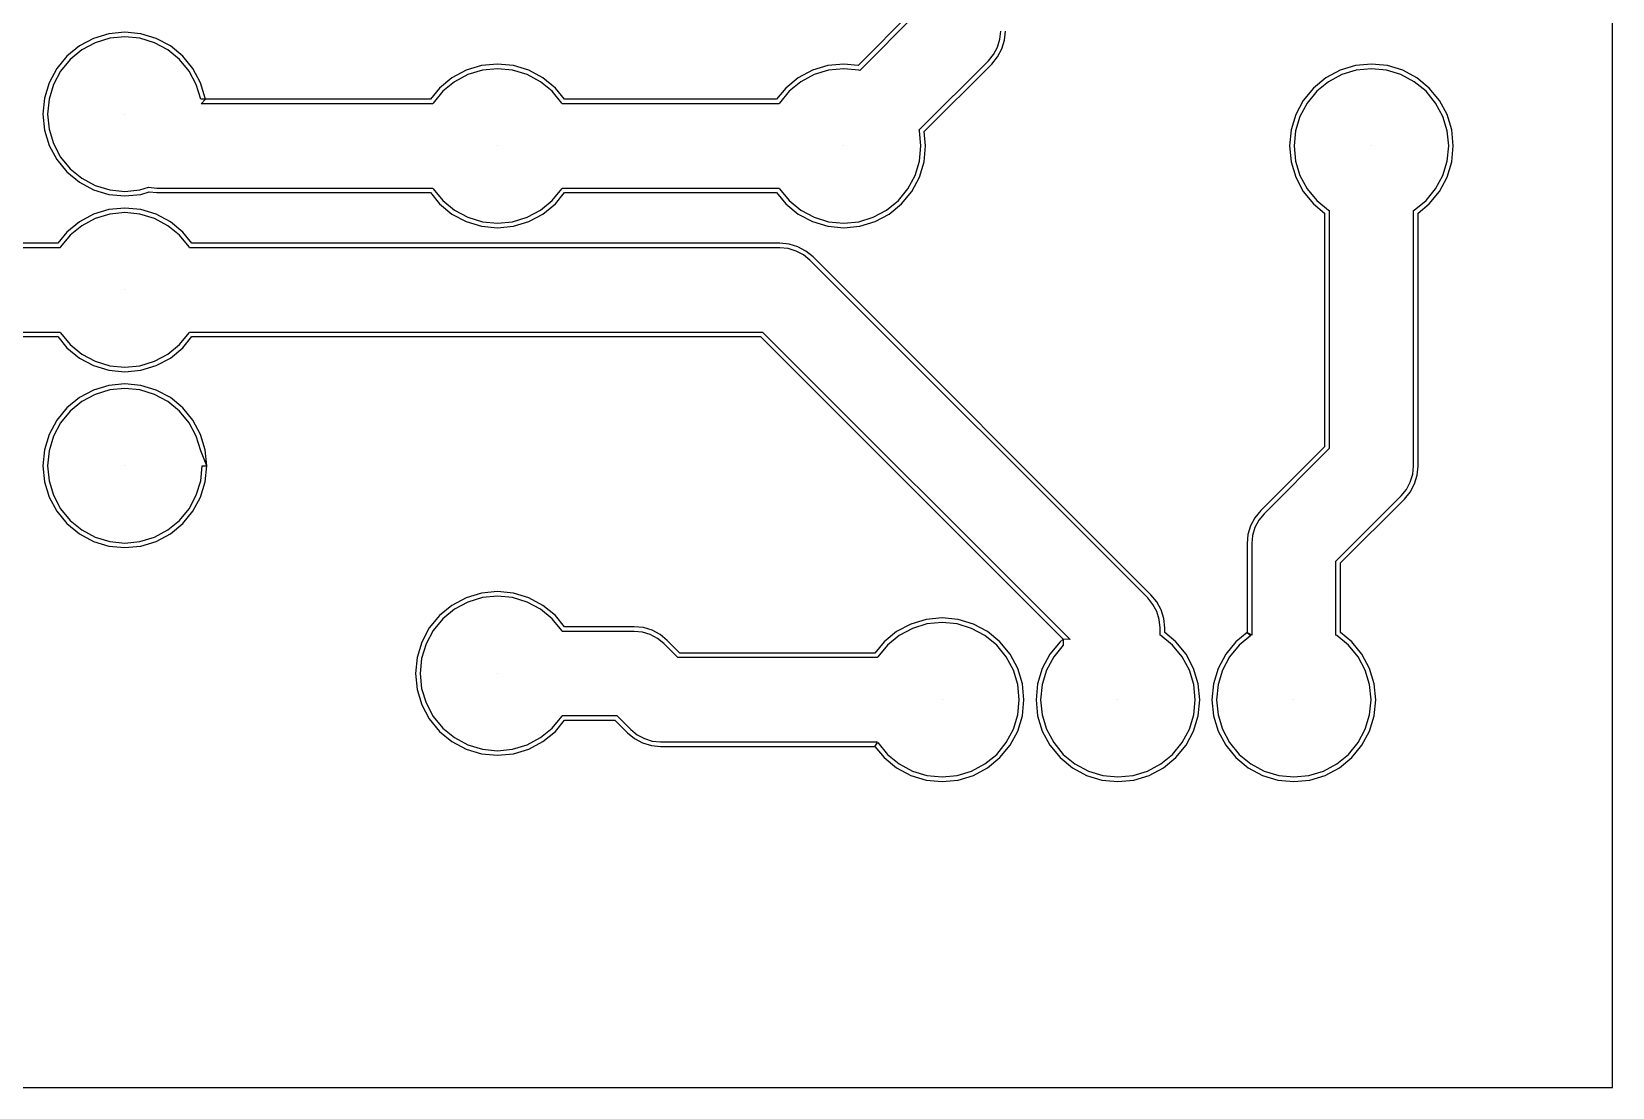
# Model space of a CAD drawing. Extents: x 0 to 45.7, y 0.4 to 26.1.
# Drawn here: x 22.87 to 45.7, y 0.4 to 15.65 of the extents above; entities that cross this region are included whole.
import ezdxf

# ---------------------------------------------------------------- set-up
doc = ezdxf.new("R2010")
doc.units = 0
doc.header["$LTSCALE"] = 0.000394
doc.header["$PDMODE"] = 35
doc.header["$PDSIZE"] = 0.000315
doc.layers.add('PLAN_1', color=7, linetype='CONTINUOUS')

msp = doc.modelspace()

# ---------------------------------------------------------------- linework, layer by layer
at = {"layer": 'PLAN_1', "color": 5}
for p, q in [((45.701595, 0.4, 1), (45.701595, 26.099997, 1)), ((35.586597, 15.939594, 0.2), (34.809525, 15.162519, 0.2)), ((35.653595, 15.911837, 0.2), (34.832359, 15.090599, 0.2)), ((23.768885, 15.552948, 0.2), (23.56436, 15.443626, 0.2)), ((23.990808, 15.620267, 0.2), (23.768885, 15.552948, 0.2)), ((24.00388, 15.554555, 0.2), (23.794525, 15.491048, 0.2)), ((24.2216, 15.642998, 0.2), (23.990808, 15.620267, 0.2)), ((24.2216, 15.575998, 0.2), (24.00388, 15.554555, 0.2)), ((24.452391, 15.620267, 0.2), (24.2216, 15.642998, 0.2)), ((24.43932, 15.554555, 0.2), (24.2216, 15.575998, 0.2)), ((24.648674, 15.491048, 0.2), (24.43932, 15.554555, 0.2)), ((24.674314, 15.552948, 0.2), (24.452391, 15.620267, 0.2)), ((24.878839, 15.443626, 0.2), (24.674314, 15.552948, 0.2)), ((36.823315, 15.427326, 0.2), (36.857914, 15.541383, 0.2)), ((36.857914, 15.541383, 0.2), (36.869598, 15.659998, 0.2)), ((36.885216, 15.401687, 0.2), (36.923626, 15.528312, 0.2)), ((36.923626, 15.528312, 0.2), (36.936596, 15.659998, 0.2)), ((23.385092, 15.296506, 0.2), (23.23797, 15.117238, 0.2)), ((23.56436, 15.443626, 0.2), (23.385092, 15.296506, 0.2)), ((23.601583, 15.387918, 0.2), (23.432468, 15.249129, 0.2)), ((23.794525, 15.491048, 0.2), (23.601583, 15.387918, 0.2)), ((24.841616, 15.387918, 0.2), (24.648674, 15.491048, 0.2)), ((25.010731, 15.249129, 0.2), (24.841616, 15.387918, 0.2)), ((25.058107, 15.296506, 0.2), (24.878839, 15.443626, 0.2)), ((25.205229, 15.117238, 0.2), (25.058107, 15.296506, 0.2)), ((36.691517, 15.230078, 0.2), (36.767132, 15.322211, 0.2)), ((36.767132, 15.322211, 0.2), (36.823315, 15.427326, 0.2)), ((36.822838, 15.284988, 0.2), (36.885216, 15.401687, 0.2)), ((23.23797, 15.117238, 0.2), (23.128651, 14.912713, 0.2)), ((23.29368, 15.080014, 0.2), (23.19055, 14.887073, 0.2)), ((23.432468, 15.249129, 0.2), (23.29368, 15.080014, 0.2)), ((25.149519, 15.080014, 0.2), (25.010731, 15.249129, 0.2)), ((25.252649, 14.887073, 0.2), (25.149519, 15.080014, 0.2)), ((25.314548, 14.912713, 0.2), (25.205229, 15.117238, 0.2)), ((29.148884, 15.092948, 0.2), (28.944359, 14.983626, 0.2)), ((29.370808, 15.160267, 0.2), (29.148884, 15.092948, 0.2)), ((29.383879, 15.094555, 0.2), (29.174524, 15.031048, 0.2)), ((29.601599, 15.182998, 0.2), (29.370808, 15.160267, 0.2)), ((29.601599, 15.115998, 0.2), (29.383879, 15.094555, 0.2)), ((29.83239, 15.160267, 0.2), (29.601599, 15.182998, 0.2)), ((29.819319, 15.094555, 0.2), (29.601599, 15.115998, 0.2)), ((30.028673, 15.031048, 0.2), (29.819319, 15.094555, 0.2)), ((30.054314, 15.092948, 0.2), (29.83239, 15.160267, 0.2)), ((30.258839, 14.983626, 0.2), (30.054314, 15.092948, 0.2)), ((34.148888, 15.092948, 0.2), (33.944363, 14.983626, 0.2)), ((34.370808, 15.160267, 0.2), (34.148888, 15.092948, 0.2)), ((34.383881, 15.094555, 0.2), (34.174526, 15.031048, 0.2)), ((34.601601, 15.182998, 0.2), (34.370808, 15.160267, 0.2)), ((34.601601, 15.115998, 0.2), (34.383881, 15.094555, 0.2)), ((34.809525, 15.162519, 0.2), (34.601601, 15.182998, 0.2)), ((34.819321, 15.094555, 0.2), (34.601601, 15.115998, 0.2)), ((34.832359, 15.090599, 0.2), (34.819321, 15.094555, 0.2)), ((35.6922, 14.230759, 0.2), (36.691517, 15.230078, 0.2)), ((35.764122, 14.207927, 0.2), (36.738895, 15.182701, 0.2)), ((36.738895, 15.182701, 0.2), (36.822838, 15.284988, 0.2)), ((41.768883, 15.092948, 0.2), (41.564358, 14.983626, 0.2)), ((41.990803, 15.160267, 0.2), (41.768883, 15.092948, 0.2)), ((42.003876, 15.094555, 0.2), (41.794521, 15.031048, 0.2)), ((42.221596, 15.182998, 0.2), (41.990803, 15.160267, 0.2)), ((42.221596, 15.115998, 0.2), (42.003876, 15.094555, 0.2)), ((42.452389, 15.160267, 0.2), (42.221596, 15.182998, 0.2)), ((42.439316, 15.094555, 0.2), (42.221596, 15.115998, 0.2)), ((42.64867, 15.031048, 0.2), (42.439316, 15.094555, 0.2)), ((42.674309, 15.092948, 0.2), (42.452389, 15.160267, 0.2)), ((42.878834, 14.983626, 0.2), (42.674309, 15.092948, 0.2)), ((23.128651, 14.912713, 0.2), (23.061331, 14.69079, 0.2)), ((23.19055, 14.887073, 0.2), (23.127043, 14.677719, 0.2)), ((25.316156, 14.677719, 0.2), (25.252649, 14.887073, 0.2)), ((25.381868, 14.69079, 0.2), (25.314548, 14.912713, 0.2)), ((28.944359, 14.983626, 0.2), (28.765091, 14.836506, 0.2)), ((28.981583, 14.927918, 0.2), (28.812468, 14.789129, 0.2)), ((29.174524, 15.031048, 0.2), (28.981583, 14.927918, 0.2)), ((30.221615, 14.927918, 0.2), (30.028673, 15.031048, 0.2)), ((30.39073, 14.789129, 0.2), (30.221615, 14.927918, 0.2)), ((30.438107, 14.836506, 0.2), (30.258839, 14.983626, 0.2)), ((33.944363, 14.983626, 0.2), (33.765095, 14.836506, 0.2)), ((33.981583, 14.927918, 0.2), (33.812469, 14.789129, 0.2)), ((34.174526, 15.031048, 0.2), (33.981583, 14.927918, 0.2)), ((41.564358, 14.983626, 0.2), (41.38509, 14.836506, 0.2)), ((41.601578, 14.927918, 0.2), (41.432465, 14.789129, 0.2)), ((41.794521, 15.031048, 0.2), (41.601578, 14.927918, 0.2)), ((42.841614, 14.927918, 0.2), (42.64867, 15.031048, 0.2)), ((43.010727, 14.789129, 0.2), (42.841614, 14.927918, 0.2)), ((43.058102, 14.836506, 0.2), (42.878834, 14.983626, 0.2)), ((23.061331, 14.69079, 0.2), (23.038599, 14.459998, 0.2)), ((23.127043, 14.677719, 0.2), (23.1056, 14.459998, 0.2)), ((25.383423, 14.674998, 0.2), (25.316156, 14.677719, 0.2)), ((25.323023, 14.607998, 0.2), (25.383423, 14.674998, 0.2)), ((25.383423, 14.674998, 0.2), (25.381868, 14.69079, 0.2)), ((28.632545, 14.674998, 0.2), (25.383423, 14.674998, 0.2)), ((28.765091, 14.836506, 0.2), (28.632545, 14.674998, 0.2)), ((28.673679, 14.620014, 0.2), (28.667257, 14.607998, 0.2)), ((28.812468, 14.789129, 0.2), (28.673679, 14.620014, 0.2)), ((30.529518, 14.620014, 0.2), (30.39073, 14.789129, 0.2)), ((30.570652, 14.674998, 0.2), (30.438107, 14.836506, 0.2)), ((30.53594, 14.607998, 0.2), (30.529518, 14.620014, 0.2)), ((33.632549, 14.674998, 0.2), (30.570652, 14.674998, 0.2)), ((33.765095, 14.836506, 0.2), (33.632549, 14.674998, 0.2)), ((33.673679, 14.620014, 0.2), (33.667255, 14.607998, 0.2)), ((33.812469, 14.789129, 0.2), (33.673679, 14.620014, 0.2)), ((41.237968, 14.657238, 0.2), (41.128647, 14.452713, 0.2)), ((41.293674, 14.620014, 0.2), (41.190548, 14.427073, 0.2)), ((41.38509, 14.836506, 0.2), (41.237968, 14.657238, 0.2)), ((41.432465, 14.789129, 0.2), (41.293674, 14.620014, 0.2)), ((43.149517, 14.620014, 0.2), (43.010727, 14.789129, 0.2)), ((43.205223, 14.657238, 0.2), (43.058102, 14.836506, 0.2)), ((43.252644, 14.427073, 0.2), (43.149517, 14.620014, 0.2)), ((43.314545, 14.452713, 0.2), (43.205223, 14.657238, 0.2)), ((23.038599, 14.459998, 0.2), (23.061331, 14.229206, 0.2)), ((23.1056, 14.459998, 0.2), (23.127043, 14.242277, 0.2)), ((28.667257, 14.607998, 0.2), (25.323023, 14.607998, 0.2)), ((33.667255, 14.607998, 0.2), (30.53594, 14.607998, 0.2)), ((41.128647, 14.452713, 0.2), (41.061325, 14.23079, 0.2)), ((41.190548, 14.427073, 0.2), (41.127041, 14.217719, 0.2)), ((43.316151, 14.217719, 0.2), (43.252644, 14.427073, 0.2)), ((43.381866, 14.23079, 0.2), (43.314545, 14.452713, 0.2)), ((23.061331, 14.229206, 0.2), (23.128651, 14.007283, 0.2)), ((23.127043, 14.242277, 0.2), (23.19055, 14.032924, 0.2)), ((35.696156, 14.217719, 0.2), (35.6922, 14.230759, 0.2)), ((35.717602, 13.999998, 0.2), (35.696156, 14.217719, 0.2)), ((35.784599, 13.999998, 0.2), (35.764122, 14.207927, 0.2)), ((41.061325, 14.23079, 0.2), (41.038597, 13.999998, 0.2)), ((41.127041, 14.217719, 0.2), (41.105595, 13.999998, 0.2)), ((43.337597, 13.999998, 0.2), (43.316151, 14.217719, 0.2)), ((43.404594, 13.999998, 0.2), (43.381866, 14.23079, 0.2)), ((23.128651, 14.007283, 0.2), (23.23797, 13.802758, 0.2)), ((23.19055, 14.032924, 0.2), (23.29368, 13.839982, 0.2)), ((35.696156, 13.782277, 0.2), (35.717602, 13.999998, 0.2)), ((35.761871, 13.769206, 0.2), (35.784599, 13.999998, 0.2)), ((41.038597, 13.999998, 0.2), (41.061325, 13.769206, 0.2)), ((41.105595, 13.999998, 0.2), (41.127041, 13.782277, 0.2)), ((43.316151, 13.782277, 0.2), (43.337597, 13.999998, 0.2)), ((43.381866, 13.769206, 0.2), (43.404594, 13.999998, 0.2)), ((23.23797, 13.802758, 0.2), (23.385092, 13.62349, 0.2)), ((23.29368, 13.839982, 0.2), (23.432468, 13.670867, 0.2)), ((35.632648, 13.572924, 0.2), (35.696156, 13.782277, 0.2)), ((35.69455, 13.547283, 0.2), (35.761871, 13.769206, 0.2)), ((41.061325, 13.769206, 0.2), (41.128647, 13.547283, 0.2)), ((41.127041, 13.782277, 0.2), (41.190548, 13.572924, 0.2)), ((43.252644, 13.572924, 0.2), (43.316151, 13.782277, 0.2)), ((43.314545, 13.547283, 0.2), (43.381866, 13.769206, 0.2)), ((23.385092, 13.62349, 0.2), (23.56436, 13.47637, 0.2)), ((23.432468, 13.670867, 0.2), (23.601583, 13.532078, 0.2)), ((23.56436, 13.47637, 0.2), (23.768885, 13.367048, 0.2)), ((23.601583, 13.532078, 0.2), (23.794525, 13.428948, 0.2)), ((35.529522, 13.379982, 0.2), (35.632648, 13.572924, 0.2)), ((35.585228, 13.342758, 0.2), (35.69455, 13.547283, 0.2)), ((41.128647, 13.547283, 0.2), (41.237968, 13.342758, 0.2)), ((41.190548, 13.572924, 0.2), (41.293674, 13.379982, 0.2)), ((43.149517, 13.379982, 0.2), (43.252644, 13.572924, 0.2)), ((43.205223, 13.342758, 0.2), (43.314545, 13.547283, 0.2)), ((23.768885, 13.367048, 0.2), (23.990808, 13.299729, 0.2)), ((23.794525, 13.428948, 0.2), (24.00388, 13.365441, 0.2)), ((23.990808, 13.299729, 0.2), (24.2216, 13.276999, 0.2)), ((24.00388, 13.365441, 0.2), (24.2216, 13.343998, 0.2)), ((24.2216, 13.343998, 0.2), (24.43932, 13.365441, 0.2)), ((24.2216, 13.276999, 0.2), (24.452391, 13.299729, 0.2)), ((24.43932, 13.365441, 0.2), (24.564791, 13.403502, 0.2)), ((24.452391, 13.299729, 0.2), (24.571457, 13.335847, 0.2)), ((24.564791, 13.403502, 0.2), (24.563002, 13.403679, 0.2)), ((24.563002, 13.403679, 0.2), (24.681618, 13.391998, 0.2)), ((24.571457, 13.335847, 0.2), (24.681618, 13.324998, 0.2)), ((24.681618, 13.391998, 0.2), (28.667257, 13.391998, 0.2)), ((24.681618, 13.324998, 0.2), (28.632545, 13.324998, 0.2)), ((28.632545, 13.324998, 0.2), (28.765091, 13.16349, 0.2)), ((28.667257, 13.391998, 0.2), (28.673679, 13.379982, 0.2)), ((28.673679, 13.379982, 0.2), (28.812468, 13.210867, 0.2)), ((30.39073, 13.210867, 0.2), (30.529518, 13.379982, 0.2)), ((30.438107, 13.16349, 0.2), (30.570652, 13.324998, 0.2)), ((30.529518, 13.379982, 0.2), (30.53594, 13.391998, 0.2)), ((30.53594, 13.391998, 0.2), (33.667255, 13.391998, 0.2)), ((30.570652, 13.324998, 0.2), (33.632549, 13.324998, 0.2)), ((33.632549, 13.324998, 0.2), (33.765095, 13.16349, 0.2)), ((33.667255, 13.391998, 0.2), (33.673679, 13.379982, 0.2)), ((33.673679, 13.379982, 0.2), (33.812469, 13.210867, 0.2)), ((35.390732, 13.210867, 0.2), (35.529522, 13.379982, 0.2)), ((35.438107, 13.16349, 0.2), (35.585228, 13.342758, 0.2)), ((41.237968, 13.342758, 0.2), (41.38509, 13.16349, 0.2)), ((41.293674, 13.379982, 0.2), (41.432465, 13.210867, 0.2)), ((43.010727, 13.210867, 0.2), (43.149517, 13.379982, 0.2)), ((43.058102, 13.16349, 0.2), (43.205223, 13.342758, 0.2)), ((23.768885, 13.012948, 0.2), (23.56436, 12.903626, 0.2)), ((23.990808, 13.080267, 0.2), (23.768885, 13.012948, 0.2)), ((24.00388, 13.014555, 0.2), (23.794525, 12.951048, 0.2)), ((24.2216, 13.102998, 0.2), (23.990808, 13.080267, 0.2)), ((24.2216, 13.035998, 0.2), (24.00388, 13.014555, 0.2)), ((24.452391, 13.080267, 0.2), (24.2216, 13.102998, 0.2)), ((24.43932, 13.014555, 0.2), (24.2216, 13.035998, 0.2)), ((24.648674, 12.951048, 0.2), (24.43932, 13.014555, 0.2)), ((24.674314, 13.012948, 0.2), (24.452391, 13.080267, 0.2)), ((24.878839, 12.903626, 0.2), (24.674314, 13.012948, 0.2)), ((28.765091, 13.16349, 0.2), (28.944359, 13.01637, 0.2)), ((28.812468, 13.210867, 0.2), (28.981583, 13.072078, 0.2)), ((28.944359, 13.01637, 0.2), (29.148884, 12.907048, 0.2)), ((28.981583, 13.072078, 0.2), (29.174524, 12.968948, 0.2)), ((30.028673, 12.968948, 0.2), (30.221615, 13.072078, 0.2)), ((30.054314, 12.907048, 0.2), (30.258839, 13.016369, 0.2)), ((30.221615, 13.072078, 0.2), (30.39073, 13.210867, 0.2)), ((30.258839, 13.016369, 0.2), (30.438107, 13.16349, 0.2)), ((33.765095, 13.16349, 0.2), (33.944363, 13.01637, 0.2)), ((33.812469, 13.210867, 0.2), (33.981583, 13.072078, 0.2)), ((33.944363, 13.01637, 0.2), (34.148888, 12.907048, 0.2)), ((33.981583, 13.072078, 0.2), (34.174526, 12.968948, 0.2)), ((35.028675, 12.968948, 0.2), (35.221619, 13.072078, 0.2)), ((35.054314, 12.907048, 0.2), (35.258839, 13.016369, 0.2)), ((35.221619, 13.072078, 0.2), (35.390732, 13.210867, 0.2)), ((35.258839, 13.016369, 0.2), (35.438107, 13.16349, 0.2)), ((41.38509, 13.16349, 0.2), (41.546597, 13.030946, 0.2)), ((41.432465, 13.210867, 0.2), (41.601578, 13.072078, 0.2)), ((41.546597, 13.030946, 0.2), (41.546597, 9.654595, 0.2)), ((41.601578, 13.072078, 0.2), (41.613594, 13.065655, 0.2)), ((41.613594, 13.065655, 0.2), (41.613594, 9.626839, 0.2)), ((42.829597, 13.065655, 0.2), (42.841614, 13.072078, 0.2)), ((42.829597, 9.374999, 0.2), (42.829597, 13.065655, 0.2)), ((42.841614, 13.072078, 0.2), (43.010727, 13.210867, 0.2)), ((42.896595, 13.030945, 0.2), (43.058102, 13.16349, 0.2)), ((42.896595, 9.374999, 0.2), (42.896595, 13.030945, 0.2)), ((23.56436, 12.903626, 0.2), (23.385092, 12.756506, 0.2)), ((23.601583, 12.847919, 0.2), (23.432468, 12.709129, 0.2)), ((23.794525, 12.951048, 0.2), (23.601583, 12.847919, 0.2)), ((24.841616, 12.847919, 0.2), (24.648674, 12.951048, 0.2)), ((25.010731, 12.709129, 0.2), (24.841616, 12.847919, 0.2)), ((25.058107, 12.756506, 0.2), (24.878839, 12.903626, 0.2)), ((29.148884, 12.907048, 0.2), (29.370808, 12.839729, 0.2)), ((29.174524, 12.968948, 0.2), (29.383879, 12.905441, 0.2)), ((29.370808, 12.839729, 0.2), (29.601599, 12.816998, 0.2)), ((29.383879, 12.905441, 0.2), (29.601599, 12.883998, 0.2)), ((29.601599, 12.883998, 0.2), (29.819319, 12.905441, 0.2)), ((29.601599, 12.816998, 0.2), (29.83239, 12.839729, 0.2)), ((29.819319, 12.905441, 0.2), (30.028673, 12.968948, 0.2)), ((29.83239, 12.839729, 0.2), (30.054314, 12.907048, 0.2)), ((34.148888, 12.907048, 0.2), (34.370808, 12.839729, 0.2)), ((34.174526, 12.968948, 0.2), (34.383881, 12.905441, 0.2)), ((34.370808, 12.839729, 0.2), (34.601601, 12.816998, 0.2)), ((34.383881, 12.905441, 0.2), (34.601601, 12.883998, 0.2)), ((34.601601, 12.883998, 0.2), (34.819321, 12.905441, 0.2)), ((34.601601, 12.816998, 0.2), (34.832394, 12.839729, 0.2)), ((34.819321, 12.905441, 0.2), (35.028675, 12.968948, 0.2)), ((34.832394, 12.839729, 0.2), (35.054314, 12.907048, 0.2)), ((23.25255, 12.595004, 0.2), (22.711184, 12.595007, 0.2)), ((23.385092, 12.756506, 0.2), (23.25255, 12.595004, 0.2)), ((23.432468, 12.709129, 0.2), (23.29368, 12.540014, 0.2)), ((25.149519, 12.540014, 0.2), (25.010731, 12.709129, 0.2)), ((25.190653, 12.594999, 0.2), (25.058107, 12.756506, 0.2)), ((33.681587, 12.595009, 0.2), (25.190653, 12.594999, 0.2)), ((33.813274, 12.582039, 0.2), (33.681587, 12.595009, 0.2)), ((33.939899, 12.543628, 0.2), (33.813274, 12.582039, 0.2)), ((23.28726, 12.528004, 0.2), (22.683432, 12.528008, 0.2)), ((23.29368, 12.540014, 0.2), (23.28726, 12.528004, 0.2)), ((25.155941, 12.527999, 0.2), (25.149519, 12.540014, 0.2)), ((33.681587, 12.528008, 0.2), (25.155941, 12.527999, 0.2)), ((33.800201, 12.516326, 0.2), (33.681587, 12.528008, 0.2)), ((33.914257, 12.481728, 0.2), (33.800201, 12.516326, 0.2)), ((34.019375, 12.425542, 0.2), (33.914257, 12.481728, 0.2)), ((34.056599, 12.481251, 0.2), (33.939899, 12.543628, 0.2)), ((34.111507, 12.34993, 0.2), (34.019375, 12.425542, 0.2)), ((34.158886, 12.397305, 0.2), (34.056599, 12.481251, 0.2)), ((38.99152, 7.46992, 0.2), (34.111507, 12.34993, 0.2)), ((39.038898, 7.517296, 0.2), (34.158886, 12.397305, 0.2)), ((22.431585, 11.312009, 0.2), (23.287254, 11.312004, 0.2)), ((22.431585, 11.245008, 0.2), (23.252541, 11.245004, 0.2)), ((23.252541, 11.245004, 0.2), (23.385092, 11.08349, 0.2)), ((23.287254, 11.312004, 0.2), (23.29368, 11.299982, 0.2)), ((23.29368, 11.299982, 0.2), (23.432468, 11.130867, 0.2)), ((25.010731, 11.130867, 0.2), (25.149519, 11.299982, 0.2)), ((25.058107, 11.08349, 0.2), (25.190655, 11.244999, 0.2)), ((25.149519, 11.299982, 0.2), (25.155943, 11.311999, 0.2)), ((25.155943, 11.311999, 0.2), (33.429745, 11.312009, 0.2)), ((25.190655, 11.244999, 0.2), (33.401993, 11.245008, 0.2)), ((33.401993, 11.245008, 0.2), (37.771999, 6.875002, 0.2)), ((33.429745, 11.312009, 0.2), (37.871418, 6.870338, 0.2)), ((23.385092, 11.08349, 0.2), (23.56436, 10.93637, 0.2)), ((23.432468, 11.130867, 0.2), (23.601583, 10.992078, 0.2)), ((23.601583, 10.992078, 0.2), (23.794525, 10.888948, 0.2)), ((24.648674, 10.888948, 0.2), (24.841616, 10.992078, 0.2)), ((24.841616, 10.992078, 0.2), (25.010731, 11.130867, 0.2)), ((24.878839, 10.936369, 0.2), (25.058107, 11.08349, 0.2)), ((23.56436, 10.93637, 0.2), (23.768885, 10.827048, 0.2)), ((23.768885, 10.827048, 0.2), (23.990808, 10.759729, 0.2)), ((23.794525, 10.888948, 0.2), (24.00388, 10.825441, 0.2)), ((23.990808, 10.759729, 0.2), (24.2216, 10.736999, 0.2)), ((24.00388, 10.825441, 0.2), (24.2216, 10.803998, 0.2)), ((24.2216, 10.803998, 0.2), (24.43932, 10.825441, 0.2)), ((24.2216, 10.736999, 0.2), (24.452391, 10.759729, 0.2)), ((24.43932, 10.825441, 0.2), (24.648674, 10.888948, 0.2)), ((24.452391, 10.759729, 0.2), (24.674314, 10.827048, 0.2)), ((24.674314, 10.827048, 0.2), (24.878839, 10.936369, 0.2)), ((23.990808, 10.540268, 0.2), (23.768885, 10.472949, 0.2)), ((24.2216, 10.562999, 0.2), (23.990808, 10.540268, 0.2)), ((24.452391, 10.540268, 0.2), (24.2216, 10.562999, 0.2)), ((24.674314, 10.472949, 0.2), (24.452391, 10.540268, 0.2)), ((23.56436, 10.363627, 0.2), (23.385092, 10.216507, 0.2)), ((23.601583, 10.30792, 0.2), (23.432468, 10.16913, 0.2)), ((23.768885, 10.472949, 0.2), (23.56436, 10.363627, 0.2)), ((23.794525, 10.411049, 0.2), (23.601583, 10.30792, 0.2)), ((24.00388, 10.474556, 0.2), (23.794525, 10.411049, 0.2)), ((24.2216, 10.495999, 0.2), (24.00388, 10.474556, 0.2)), ((24.43932, 10.474556, 0.2), (24.2216, 10.495999, 0.2)), ((24.648674, 10.411049, 0.2), (24.43932, 10.474556, 0.2)), ((24.841616, 10.30792, 0.2), (24.648674, 10.411049, 0.2)), ((24.878839, 10.363627, 0.2), (24.674314, 10.472949, 0.2)), ((25.010731, 10.16913, 0.2), (24.841616, 10.30792, 0.2)), ((25.058107, 10.216507, 0.2), (24.878839, 10.363627, 0.2)), ((23.385092, 10.216507, 0.2), (23.23797, 10.037239, 0.2)), ((23.432468, 10.16913, 0.2), (23.29368, 10.000015, 0.2)), ((25.149519, 10.000015, 0.2), (25.010731, 10.16913, 0.2)), ((25.205229, 10.037239, 0.2), (25.058107, 10.216507, 0.2)), ((23.128651, 9.832714, 0.2), (23.061331, 9.610791, 0.2)), ((23.23797, 10.037239, 0.2), (23.128651, 9.832714, 0.2)), ((23.29368, 10.000015, 0.2), (23.19055, 9.807074, 0.2)), ((25.252649, 9.807074, 0.2), (25.149519, 10.000015, 0.2)), ((25.314548, 9.832714, 0.2), (25.205229, 10.037239, 0.2)), ((25.381868, 9.610791, 0.2), (25.314548, 9.832714, 0.2)), ((23.061331, 9.610791, 0.2), (23.038599, 9.379999, 0.2)), ((23.127043, 9.59772, 0.2), (23.1056, 9.379999, 0.2)), ((23.19055, 9.807074, 0.2), (23.127043, 9.59772, 0.2)), ((25.316156, 9.59772, 0.2), (25.252649, 9.807074, 0.2)), ((25.4046, 9.379999, 0.2), (25.316156, 9.59772, 0.2)), ((25.4046, 9.379999, 0.2), (25.381868, 9.610791, 0.2)), ((41.546597, 9.654595, 0.2), (40.624298, 8.732296, 0.2)), ((41.613594, 9.626839, 0.2), (40.671677, 8.68492, 0.2)), ((23.038599, 9.379999, 0.2), (23.061331, 9.149207, 0.2)), ((23.1056, 9.379999, 0.2), (23.127043, 9.162278, 0.2)), ((25.316156, 9.162278, 0.2), (25.337599, 9.379999, 0.2)), ((25.337599, 9.379999, 0.2), (25.4046, 9.379999, 0.2)), ((25.381868, 9.149207, 0.2), (25.4046, 9.379999, 0.2)), ((42.817913, 9.256384, 0.2), (42.829597, 9.374999, 0.2)), ((42.883625, 9.243313, 0.2), (42.896595, 9.374999, 0.2)), ((23.061331, 9.149207, 0.2), (23.128651, 8.927284, 0.2)), ((23.127043, 9.162278, 0.2), (23.19055, 8.952925, 0.2)), ((25.252649, 8.952925, 0.2), (25.316156, 9.162278, 0.2)), ((25.314548, 8.927284, 0.2), (25.381868, 9.149207, 0.2)), ((42.727131, 9.037212, 0.2), (42.783314, 9.142327, 0.2)), ((42.783314, 9.142327, 0.2), (42.817913, 9.256384, 0.2)), ((42.845215, 9.116688, 0.2), (42.883625, 9.243313, 0.2)), ((23.128651, 8.927284, 0.2), (23.23797, 8.722759, 0.2)), ((23.19055, 8.952925, 0.2), (23.29368, 8.759983, 0.2)), ((25.149519, 8.759983, 0.2), (25.252649, 8.952925, 0.2)), ((25.205229, 8.722759, 0.2), (25.314548, 8.927284, 0.2)), ((41.709599, 8.00316, 0.2), (42.651516, 8.945078, 0.2)), ((42.651516, 8.945078, 0.2), (42.727131, 9.037212, 0.2)), ((42.698895, 8.897702, 0.2), (42.782837, 8.99999, 0.2)), ((42.782837, 8.99999, 0.2), (42.845215, 9.116688, 0.2)), ((23.23797, 8.722759, 0.2), (23.385092, 8.543491, 0.2)), ((23.29368, 8.759983, 0.2), (23.432468, 8.590868, 0.2)), ((25.010731, 8.590868, 0.2), (25.149519, 8.759983, 0.2)), ((25.058107, 8.543491, 0.2), (25.205229, 8.722759, 0.2)), ((40.624298, 8.732296, 0.2), (40.540356, 8.630009, 0.2)), ((40.671677, 8.68492, 0.2), (40.596062, 8.592786, 0.2)), ((41.776596, 7.975403, 0.2), (42.698895, 8.897702, 0.2)), ((23.385092, 8.543491, 0.2), (23.56436, 8.396371, 0.2)), ((23.432468, 8.590868, 0.2), (23.601583, 8.452079, 0.2)), ((23.601583, 8.452079, 0.2), (23.794525, 8.348949, 0.2)), ((24.648674, 8.348949, 0.2), (24.841616, 8.452079, 0.2)), ((24.841616, 8.452079, 0.2), (25.010731, 8.590868, 0.2)), ((24.878839, 8.39637, 0.2), (25.058107, 8.543491, 0.2)), ((40.477978, 8.51331, 0.2), (40.439568, 8.386684, 0.2)), ((40.540356, 8.630009, 0.2), (40.477978, 8.51331, 0.2)), ((40.539879, 8.487671, 0.2), (40.50528, 8.373613, 0.2)), ((40.596062, 8.592786, 0.2), (40.539879, 8.487671, 0.2)), ((23.56436, 8.396371, 0.2), (23.768885, 8.287049, 0.2)), ((23.768885, 8.287049, 0.2), (23.990808, 8.21973, 0.2)), ((23.794525, 8.348949, 0.2), (24.00388, 8.285442, 0.2)), ((23.990808, 8.21973, 0.2), (24.2216, 8.197, 0.2)), ((24.00388, 8.285442, 0.2), (24.2216, 8.263999, 0.2)), ((24.2216, 8.263999, 0.2), (24.43932, 8.285442, 0.2)), ((24.2216, 8.197, 0.2), (24.452391, 8.21973, 0.2)), ((24.43932, 8.285442, 0.2), (24.648674, 8.348949, 0.2)), ((24.452391, 8.21973, 0.2), (24.674314, 8.287049, 0.2)), ((24.674314, 8.287049, 0.2), (24.878839, 8.39637, 0.2)), ((40.439568, 8.386684, 0.2), (40.426598, 8.254999, 0.2)), ((40.426598, 8.254999, 0.2), (40.426598, 6.969052, 0.2)), ((40.50528, 8.373613, 0.2), (40.493595, 8.254999, 0.2)), ((40.493595, 8.254999, 0.2), (40.493595, 6.934343, 0.2)), ((41.709599, 6.934343, 0.2), (41.709599, 8.00316, 0.2)), ((41.776596, 6.969052, 0.2), (41.776596, 7.975403, 0.2)), ((29.370808, 7.540268, 0.2), (29.148884, 7.472949, 0.2)), ((29.601599, 7.562999, 0.2), (29.370808, 7.540268, 0.2)), ((29.83239, 7.540268, 0.2), (29.601599, 7.562999, 0.2)), ((30.054314, 7.472949, 0.2), (29.83239, 7.540268, 0.2)), ((28.944359, 7.363628, 0.2), (28.765091, 7.216506, 0.2)), ((28.981583, 7.30792, 0.2), (28.812468, 7.16913, 0.2)), ((29.148884, 7.472949, 0.2), (28.944359, 7.363628, 0.2)), ((29.174524, 7.411049, 0.2), (28.981583, 7.30792, 0.2)), ((29.383879, 7.474555, 0.2), (29.174524, 7.411049, 0.2)), ((29.601599, 7.495999, 0.2), (29.383879, 7.474555, 0.2)), ((29.819319, 7.474555, 0.2), (29.601599, 7.495999, 0.2)), ((30.028673, 7.411049, 0.2), (29.819319, 7.474555, 0.2)), ((30.221615, 7.30792, 0.2), (30.028673, 7.411049, 0.2)), ((30.258839, 7.363628, 0.2), (30.054314, 7.472949, 0.2)), ((30.39073, 7.16913, 0.2), (30.221615, 7.30792, 0.2)), ((30.438107, 7.216506, 0.2), (30.258839, 7.363628, 0.2)), ((39.067135, 7.377786, 0.2), (38.99152, 7.46992, 0.2)), ((39.122841, 7.415009, 0.2), (39.038898, 7.517296, 0.2)), ((39.123318, 7.27267, 0.2), (39.067135, 7.377786, 0.2)), ((39.185219, 7.29831, 0.2), (39.122841, 7.415009, 0.2)), ((28.765091, 7.216506, 0.2), (28.61797, 7.037239, 0.2)), ((28.812468, 7.16913, 0.2), (28.673679, 7.000015, 0.2)), ((30.529518, 7.000016, 0.2), (30.39073, 7.16913, 0.2)), ((30.570652, 7.054999, 0.2), (30.438107, 7.216506, 0.2)), ((35.568886, 7.092949, 0.2), (35.364361, 6.983628, 0.2)), ((35.790806, 7.160269, 0.2), (35.568886, 7.092949, 0.2)), ((35.803879, 7.094556, 0.2), (35.594524, 7.031049, 0.2)), ((36.021599, 7.183, 0.2), (35.790806, 7.160269, 0.2)), ((36.021599, 7.116, 0.2), (35.803879, 7.094556, 0.2)), ((36.252392, 7.160269, 0.2), (36.021599, 7.183, 0.2)), ((36.239319, 7.094556, 0.2), (36.021599, 7.116, 0.2)), ((36.448673, 7.031049, 0.2), (36.239319, 7.094556, 0.2)), ((36.474312, 7.092949, 0.2), (36.252392, 7.160269, 0.2)), ((36.678837, 6.983628, 0.2), (36.474312, 7.092949, 0.2)), ((39.157917, 7.158614, 0.2), (39.123318, 7.27267, 0.2)), ((39.169601, 7.039999, 0.2), (39.157917, 7.158614, 0.2)), ((39.223629, 7.171685, 0.2), (39.185219, 7.29831, 0.2)), ((39.236599, 7.039999, 0.2), (39.223629, 7.171685, 0.2)), ((28.61797, 7.037239, 0.2), (28.50865, 6.832714, 0.2)), ((28.673679, 7.000015, 0.2), (28.570549, 6.807074, 0.2)), ((30.535942, 6.987999, 0.2), (30.529518, 7.000016, 0.2)), ((31.576599, 6.987999, 0.2), (30.535942, 6.987999, 0.2)), ((31.576599, 7.054999, 0.2), (30.570652, 7.054999, 0.2)), ((31.708284, 7.042029, 0.2), (31.576599, 7.054999, 0.2)), ((31.695213, 6.976316, 0.2), (31.576599, 6.987999, 0.2)), ((31.809271, 6.941718, 0.2), (31.695213, 6.976316, 0.2)), ((31.834909, 7.003618, 0.2), (31.708284, 7.042029, 0.2)), ((31.914385, 6.885533, 0.2), (31.809271, 6.941718, 0.2)), ((31.951609, 6.941241, 0.2), (31.834909, 7.003618, 0.2)), ((32.006519, 6.80992, 0.2), (31.914385, 6.885533, 0.2)), ((32.053898, 6.857296, 0.2), (31.951609, 6.941241, 0.2)), ((32.236195, 6.675, 0.2), (32.053898, 6.857296, 0.2)), ((35.364361, 6.983628, 0.2), (35.185093, 6.836507, 0.2)), ((35.401581, 6.92792, 0.2), (35.232468, 6.789131, 0.2)), ((35.594524, 7.031049, 0.2), (35.401581, 6.92792, 0.2)), ((36.641617, 6.92792, 0.2), (36.448673, 7.031049, 0.2)), ((36.81073, 6.789131, 0.2), (36.641617, 6.92792, 0.2)), ((36.858105, 6.836507, 0.2), (36.678837, 6.983628, 0.2)), ((37.771999, 6.875002, 0.2), (37.725094, 6.836507, 0.2)), ((37.771999, 6.875002, 0.2), (37.772469, 6.789131, 0.2)), ((37.871418, 6.870338, 0.2), (37.771999, 6.875002, 0.2)), ((39.169601, 6.934343, 0.2), (39.169601, 7.039999, 0.2)), ((39.181618, 6.92792, 0.2), (39.169601, 6.934343, 0.2)), ((39.350731, 6.789131, 0.2), (39.181618, 6.92792, 0.2)), ((39.236599, 6.969052, 0.2), (39.236599, 7.039999, 0.2)), ((39.398106, 6.836507, 0.2), (39.236599, 6.969052, 0.2)), ((40.426598, 6.969052, 0.2), (40.265091, 6.836507, 0.2)), ((40.481579, 6.92792, 0.2), (40.312466, 6.789131, 0.2)), ((40.426598, 6.969052, 0.2), (40.481579, 6.92792, 0.2)), ((40.493595, 6.934343, 0.2), (40.426598, 6.969052, 0.2)), ((41.721615, 6.92792, 0.2), (41.709599, 6.934343, 0.2)), ((41.890728, 6.789131, 0.2), (41.721615, 6.92792, 0.2)), ((41.938103, 6.836507, 0.2), (41.776596, 6.969052, 0.2)), ((28.50865, 6.832714, 0.2), (28.44133, 6.610791, 0.2)), ((28.570549, 6.807074, 0.2), (28.507042, 6.59772, 0.2)), ((32.208443, 6.607999, 0.2), (32.006519, 6.80992, 0.2)), ((35.052547, 6.675, 0.2), (32.236195, 6.675, 0.2)), ((35.185093, 6.836507, 0.2), (35.052547, 6.675, 0.2)), ((35.093678, 6.620016, 0.2), (35.087254, 6.607999, 0.2)), ((35.232468, 6.789131, 0.2), (35.093678, 6.620016, 0.2)), ((36.94952, 6.620016, 0.2), (36.81073, 6.789131, 0.2)), ((37.005226, 6.657239, 0.2), (36.858105, 6.836507, 0.2)), ((37.052647, 6.427074, 0.2), (36.94952, 6.620016, 0.2)), ((37.114548, 6.452714, 0.2), (37.005226, 6.657239, 0.2)), ((37.577972, 6.657239, 0.2), (37.468651, 6.452714, 0.2)), ((37.633678, 6.620016, 0.2), (37.530552, 6.427074, 0.2)), ((37.725094, 6.836507, 0.2), (37.577972, 6.657239, 0.2)), ((37.772469, 6.789131, 0.2), (37.633678, 6.620016, 0.2)), ((39.489521, 6.620016, 0.2), (39.350731, 6.789131, 0.2)), ((39.545227, 6.657239, 0.2), (39.398106, 6.836507, 0.2)), ((39.592648, 6.427074, 0.2), (39.489521, 6.620016, 0.2)), ((39.654549, 6.452714, 0.2), (39.545227, 6.657239, 0.2)), ((40.11797, 6.657239, 0.2), (40.008648, 6.452714, 0.2)), ((40.173676, 6.620016, 0.2), (40.070549, 6.427074, 0.2)), ((40.265091, 6.836507, 0.2), (40.11797, 6.657239, 0.2)), ((40.312466, 6.789131, 0.2), (40.173676, 6.620016, 0.2)), ((42.029518, 6.620016, 0.2), (41.890728, 6.789131, 0.2)), ((42.085224, 6.657239, 0.2), (41.938103, 6.836507, 0.2)), ((42.132645, 6.427074, 0.2), (42.029518, 6.620016, 0.2)), ((42.194546, 6.452714, 0.2), (42.085224, 6.657239, 0.2)), ((28.44133, 6.610791, 0.2), (28.418598, 6.379999, 0.2)), ((28.507042, 6.59772, 0.2), (28.4856, 6.379999, 0.2)), ((35.087254, 6.607999, 0.2), (32.208443, 6.607999, 0.2)), ((37.116154, 6.217721, 0.2), (37.052647, 6.427074, 0.2)), ((37.18187, 6.230792, 0.2), (37.114548, 6.452714, 0.2)), ((37.468651, 6.452714, 0.2), (37.401329, 6.230792, 0.2)), ((37.530552, 6.427074, 0.2), (37.467045, 6.217721, 0.2)), ((39.656155, 6.217721, 0.2), (39.592648, 6.427074, 0.2)), ((39.72187, 6.230792, 0.2), (39.654549, 6.452714, 0.2)), ((40.008648, 6.452714, 0.2), (39.941326, 6.230792, 0.2)), ((40.070549, 6.427074, 0.2), (40.007042, 6.217721, 0.2)), ((42.196152, 6.217721, 0.2), (42.132645, 6.427074, 0.2)), ((42.261868, 6.230792, 0.2), (42.194546, 6.452714, 0.2)), ((28.418598, 6.379999, 0.2), (28.44133, 6.149208, 0.2)), ((28.4856, 6.379999, 0.2), (28.507042, 6.162279, 0.2)), ((37.1376, 6, 0.2), (37.116154, 6.217721, 0.2)), ((37.204597, 6, 0.2), (37.18187, 6.230792, 0.2)), ((37.401329, 6.230792, 0.2), (37.378601, 6, 0.2)), ((37.467045, 6.217721, 0.2), (37.445599, 6, 0.2)), ((39.677601, 6, 0.2), (39.656155, 6.217721, 0.2)), ((39.744598, 6, 0.2), (39.72187, 6.230792, 0.2)), ((39.941326, 6.230792, 0.2), (39.918598, 6, 0.2)), ((40.007042, 6.217721, 0.2), (39.985596, 6, 0.2)), ((42.217598, 6, 0.2), (42.196152, 6.217721, 0.2)), ((42.284595, 6, 0.2), (42.261868, 6.230792, 0.2)), ((28.44133, 6.149208, 0.2), (28.50865, 5.927285, 0.2)), ((28.507042, 6.162279, 0.2), (28.570549, 5.952924, 0.2)), ((28.570549, 5.952924, 0.2), (28.673679, 5.759983, 0.2)), ((37.116154, 5.782279, 0.2), (37.1376, 6, 0.2)), ((37.18187, 5.769208, 0.2), (37.204597, 6, 0.2)), ((37.378601, 6, 0.2), (37.401329, 5.769208, 0.2)), ((37.445599, 6, 0.2), (37.467045, 5.782279, 0.2)), ((39.656155, 5.782279, 0.2), (39.677601, 6, 0.2)), ((39.72187, 5.769208, 0.2), (39.744598, 6, 0.2)), ((39.918598, 6, 0.2), (39.941326, 5.769208, 0.2)), ((39.985596, 6, 0.2), (40.007042, 5.782279, 0.2)), ((42.196152, 5.782279, 0.2), (42.217598, 6, 0.2)), ((42.261868, 5.769208, 0.2), (42.284595, 6, 0.2)), ((28.50865, 5.927285, 0.2), (28.61797, 5.722759, 0.2)), ((28.61797, 5.722759, 0.2), (28.765091, 5.543492, 0.2)), ((28.673679, 5.759983, 0.2), (28.812468, 5.590868, 0.2)), ((30.39073, 5.590868, 0.2), (30.529518, 5.759983, 0.2)), ((30.529518, 5.759983, 0.2), (30.535942, 5.771999, 0.2)), ((30.535942, 5.771999, 0.2), (31.324757, 5.771999, 0.2)), ((31.324757, 5.771999, 0.2), (31.526676, 5.570079, 0.2)), ((37.052647, 5.572925, 0.2), (37.116154, 5.782279, 0.2)), ((37.114548, 5.547285, 0.2), (37.18187, 5.769208, 0.2)), ((37.401329, 5.769208, 0.2), (37.468651, 5.547285, 0.2)), ((37.467045, 5.782279, 0.2), (37.530552, 5.572925, 0.2)), ((39.592648, 5.572925, 0.2), (39.656155, 5.782279, 0.2)), ((39.654549, 5.547285, 0.2), (39.72187, 5.769208, 0.2)), ((39.941326, 5.769208, 0.2), (40.008648, 5.547285, 0.2)), ((40.007042, 5.782279, 0.2), (40.070549, 5.572925, 0.2)), ((42.132645, 5.572925, 0.2), (42.196152, 5.782279, 0.2)), ((42.194546, 5.547285, 0.2), (42.261868, 5.769208, 0.2)), ((28.765091, 5.543492, 0.2), (28.944359, 5.396371, 0.2)), ((28.812468, 5.590868, 0.2), (28.981583, 5.452079, 0.2)), ((30.221615, 5.452079, 0.2), (30.39073, 5.590868, 0.2)), ((30.258839, 5.39637, 0.2), (30.438107, 5.543492, 0.2)), ((30.438107, 5.543492, 0.2), (30.570652, 5.704999, 0.2)), ((30.570652, 5.704999, 0.2), (31.297005, 5.704999, 0.2)), ((31.297005, 5.704999, 0.2), (31.479301, 5.522703, 0.2)), ((31.479301, 5.522703, 0.2), (31.581589, 5.438758, 0.2)), ((31.526676, 5.570079, 0.2), (31.618811, 5.494466, 0.2)), ((31.618811, 5.494466, 0.2), (31.723927, 5.438281, 0.2)), ((36.94952, 5.379983, 0.2), (37.052647, 5.572925, 0.2)), ((37.005226, 5.34276, 0.2), (37.114548, 5.547285, 0.2)), ((37.468651, 5.547285, 0.2), (37.577972, 5.34276, 0.2)), ((37.530552, 5.572925, 0.2), (37.633678, 5.379983, 0.2)), ((39.489521, 5.379983, 0.2), (39.592648, 5.572925, 0.2)), ((39.545227, 5.34276, 0.2), (39.654549, 5.547285, 0.2)), ((40.008648, 5.547285, 0.2), (40.11797, 5.34276, 0.2)), ((40.070549, 5.572925, 0.2), (40.173676, 5.379983, 0.2)), ((42.029518, 5.379983, 0.2), (42.132645, 5.572925, 0.2)), ((42.085224, 5.34276, 0.2), (42.194546, 5.547285, 0.2)), ((28.944359, 5.396371, 0.2), (29.148884, 5.28705, 0.2)), ((28.981583, 5.452079, 0.2), (29.174524, 5.348949, 0.2)), ((29.148884, 5.28705, 0.2), (29.370808, 5.21973, 0.2)), ((29.174524, 5.348949, 0.2), (29.383879, 5.285443, 0.2)), ((29.383879, 5.285443, 0.2), (29.601599, 5.263999, 0.2)), ((29.601599, 5.263999, 0.2), (29.819319, 5.285443, 0.2)), ((29.819319, 5.285443, 0.2), (30.028673, 5.348949, 0.2)), ((29.83239, 5.21973, 0.2), (30.054314, 5.28705, 0.2)), ((30.028673, 5.348949, 0.2), (30.221615, 5.452079, 0.2)), ((30.054314, 5.28705, 0.2), (30.258839, 5.39637, 0.2)), ((31.581589, 5.438758, 0.2), (31.698286, 5.376381, 0.2)), ((31.698286, 5.376381, 0.2), (31.824911, 5.33797, 0.2)), ((31.723927, 5.438281, 0.2), (31.837982, 5.403682, 0.2)), ((31.824911, 5.33797, 0.2), (31.956598, 5.324999, 0.2)), ((31.837982, 5.403682, 0.2), (31.956598, 5.392, 0.2)), ((31.956598, 5.392, 0.2), (35.087254, 5.392, 0.2)), ((31.956598, 5.324999, 0.2), (35.052547, 5.324999, 0.2)), ((35.087254, 5.392, 0.2), (35.052547, 5.324999, 0.2)), ((35.052547, 5.324999, 0.2), (35.093678, 5.379983, 0.2)), ((35.052547, 5.324999, 0.2), (35.185093, 5.163492, 0.2)), ((35.093678, 5.379983, 0.2), (35.232468, 5.210868, 0.2)), ((36.81073, 5.210868, 0.2), (36.94952, 5.379983, 0.2)), ((36.858105, 5.163492, 0.2), (37.005226, 5.34276, 0.2)), ((37.577972, 5.34276, 0.2), (37.725094, 5.163492, 0.2)), ((37.633678, 5.379983, 0.2), (37.772469, 5.210868, 0.2)), ((39.350731, 5.210868, 0.2), (39.489521, 5.379983, 0.2)), ((39.398106, 5.163492, 0.2), (39.545227, 5.34276, 0.2)), ((40.11797, 5.34276, 0.2), (40.265091, 5.163492, 0.2)), ((40.173676, 5.379983, 0.2), (40.312466, 5.210868, 0.2)), ((41.890728, 5.210868, 0.2), (42.029518, 5.379983, 0.2)), ((41.938103, 5.163492, 0.2), (42.085224, 5.34276, 0.2)), ((29.370808, 5.21973, 0.2), (29.601599, 5.196999, 0.2)), ((29.601599, 5.196999, 0.2), (29.83239, 5.21973, 0.2)), ((35.185093, 5.163492, 0.2), (35.364361, 5.016371, 0.2)), ((35.232468, 5.210868, 0.2), (35.401581, 5.07208, 0.2)), ((35.401581, 5.07208, 0.2), (35.594524, 4.96895, 0.2)), ((36.448673, 4.96895, 0.2), (36.641617, 5.072079, 0.2)), ((36.641617, 5.072079, 0.2), (36.81073, 5.210868, 0.2)), ((36.678837, 5.016371, 0.2), (36.858105, 5.163492, 0.2)), ((37.725094, 5.163492, 0.2), (37.904362, 5.016371, 0.2)), ((37.772469, 5.210868, 0.2), (37.941582, 5.07208, 0.2)), ((37.941582, 5.07208, 0.2), (38.134525, 4.96895, 0.2)), ((38.988674, 4.96895, 0.2), (39.181618, 5.072079, 0.2)), ((39.181618, 5.072079, 0.2), (39.350731, 5.210868, 0.2)), ((39.218838, 5.016371, 0.2), (39.398106, 5.163492, 0.2)), ((40.265091, 5.163492, 0.2), (40.444359, 5.016371, 0.2)), ((40.312466, 5.210868, 0.2), (40.481579, 5.07208, 0.2)), ((40.481579, 5.07208, 0.2), (40.674522, 4.96895, 0.2)), ((41.528671, 4.96895, 0.2), (41.721615, 5.072079, 0.2)), ((41.721615, 5.072079, 0.2), (41.890728, 5.210868, 0.2)), ((41.758835, 5.016371, 0.2), (41.938103, 5.163492, 0.2)), ((35.364361, 5.016371, 0.2), (35.568886, 4.90705, 0.2)), ((35.568886, 4.90705, 0.2), (35.790806, 4.83973, 0.2)), ((35.594524, 4.96895, 0.2), (35.803879, 4.905443, 0.2)), ((35.790806, 4.83973, 0.2), (36.021599, 4.816999, 0.2)), ((35.803879, 4.905443, 0.2), (36.021599, 4.883999, 0.2)), ((36.021599, 4.883999, 0.2), (36.239319, 4.905443, 0.2)), ((36.021599, 4.816999, 0.2), (36.252392, 4.83973, 0.2)), ((36.239319, 4.905443, 0.2), (36.448673, 4.96895, 0.2)), ((36.252392, 4.83973, 0.2), (36.474312, 4.90705, 0.2)), ((36.474312, 4.90705, 0.2), (36.678837, 5.016371, 0.2)), ((37.904362, 5.016371, 0.2), (38.108887, 4.90705, 0.2)), ((38.108887, 4.90705, 0.2), (38.330807, 4.83973, 0.2)), ((38.134525, 4.96895, 0.2), (38.34388, 4.905443, 0.2)), ((38.330807, 4.83973, 0.2), (38.5616, 4.816999, 0.2)), ((38.34388, 4.905443, 0.2), (38.5616, 4.883999, 0.2)), ((38.5616, 4.883999, 0.2), (38.77932, 4.905443, 0.2)), ((38.5616, 4.816999, 0.2), (38.792393, 4.83973, 0.2)), ((38.77932, 4.905443, 0.2), (38.988674, 4.96895, 0.2)), ((38.792393, 4.83973, 0.2), (39.014313, 4.90705, 0.2)), ((39.014313, 4.90705, 0.2), (39.218838, 5.016371, 0.2)), ((40.444359, 5.016371, 0.2), (40.648884, 4.90705, 0.2)), ((40.648884, 4.90705, 0.2), (40.870804, 4.83973, 0.2)), ((40.674522, 4.96895, 0.2), (40.883877, 4.905443, 0.2)), ((40.870804, 4.83973, 0.2), (41.101597, 4.816999, 0.2)), ((40.883877, 4.905443, 0.2), (41.101597, 4.883999, 0.2)), ((41.101597, 4.883999, 0.2), (41.319317, 4.905443, 0.2)), ((41.101597, 4.816999, 0.2), (41.33239, 4.83973, 0.2)), ((41.319317, 4.905443, 0.2), (41.528671, 4.96895, 0.2)), ((41.33239, 4.83973, 0.2), (41.55431, 4.90705, 0.2)), ((41.55431, 4.90705, 0.2), (41.758835, 5.016371, 0.2)), ((0.001601, 0.4, 1), (45.701595, 0.4, 1))]:
    msp.add_line(p, q, dxfattribs=at)
for p in [(24.2216, 14.459997, -2), (29.601599, 13.999998, -2), (34.601601, 13.999998, -2), (42.221596, 13.999998, -2), (24.2216, 11.92, -2), (24.2216, 9.379999, -2), (29.601599, 6.379999, -2), (36.021599, 6, -2), (38.5616, 6, -2), (41.101597, 6, -2)]:
    msp.add_point(p, dxfattribs=at)

doc.saveas('drawing.dxf')
